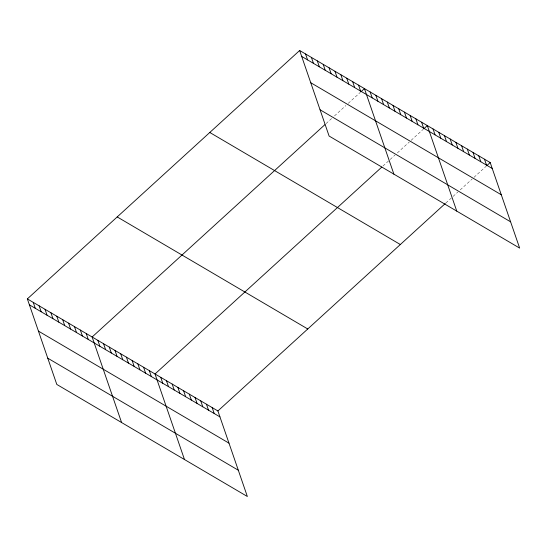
<?xml version="1.0" encoding="UTF-8"?>
<svg xmlns="http://www.w3.org/2000/svg" width="547" height="547" viewBox="0 0 547 547"><rect width="100%" height="100%" fill="white"/><g stroke="black" fill="none" stroke-linecap="round" stroke-linejoin="round"><path stroke-width="0.41" stroke-dasharray="2.73 2.05" d="M326.094 123.574L333.28 117.017M334.477 115.923L345.861 105.544M348.254 103.356L360.241 92.422M382.982 166.014L389.573 160.004M390.175 159.457L394.961 155.088M397.361 152.9L409.341 141.967M411.139 140.333L423.118 129.4M445.867 202.992L452.458 196.982M453.053 196.435L457.846 192.059M460.239 189.877L472.225 178.944M474.023 177.303L486.003 166.377"/><path stroke-width="0.82" d="M27.35 298.901L217.897 410.954L247.353 496.498L56.806 384.445L27.35 298.901L299.647 50.502L490.194 162.555L519.65 248.099L329.103 136.046L299.647 50.502M324.897 124.668L92.135 337L121.591 422.544M360.835 91.875L364.432 88.6L393.888 174.144M381.785 167.108L155.02 373.977L184.476 459.521M423.72 128.853L427.316 125.578L456.766 211.121M217.897 410.954L445.265 203.539M486.598 165.83L490.194 162.555M301.691 56.437L492.238 168.49M310.737 82.713L501.284 194.759M320.057 109.776L510.604 221.822M209.788 132.477L400.336 244.523M117.208 216.933L307.756 328.979M29.394 304.843L219.942 416.889M38.44 331.113L228.988 443.159M47.76 358.176L238.307 470.229M484.478 159.191L486.522 165.126M478.762 155.827L480.806 161.768M473.046 152.469L475.09 158.404M467.329 149.105L469.374 155.04M461.613 145.741L463.658 151.683M455.897 142.384L457.942 148.319M450.181 139.02L452.225 144.955M444.465 135.663L446.509 141.598M438.749 132.299L440.793 138.234M433.033 128.935L435.077 134.877M421.593 122.213L423.638 128.148M415.877 118.849L417.922 124.791M410.161 115.492L412.206 121.427M404.445 112.128L406.489 118.063M398.729 108.771L400.773 114.706M393.013 105.407L395.057 111.342M387.297 102.043L389.341 107.985M381.58 98.686L383.625 104.621M375.864 95.322L377.909 101.257M370.148 91.958L372.192 97.899M358.545 85.134L360.589 91.075M352.651 81.674L354.695 87.609M346.764 78.207L348.808 84.149M340.87 74.748L342.914 80.682M334.983 71.281L337.027 77.223M329.096 67.821L331.14 73.756M323.202 64.355L325.246 70.289M317.315 60.895L319.359 66.83M311.421 57.428L313.465 63.363M305.534 53.968L307.578 59.903M212.181 407.59L214.226 413.525M206.465 404.233L208.51 410.168M200.749 400.869L202.793 406.804M195.033 397.505L197.077 403.447M189.317 394.148L191.361 400.083M183.601 390.784L185.645 396.719M177.884 387.42L179.929 393.361M172.168 384.062L174.213 389.997M166.452 380.698L168.497 386.633M160.736 377.341L162.78 383.276M149.304 370.613L151.348 376.555M143.588 367.256L145.632 373.191M137.871 363.892L139.916 369.827M132.155 360.528L134.2 366.469M126.439 357.17L128.483 363.105M120.723 353.806L122.76 359.741M115 350.449L117.044 356.384M109.284 347.085L111.328 353.02M103.568 343.721L105.612 349.663M97.851 340.364L99.896 346.299M86.248 333.54L88.293 339.475M80.354 330.073L82.399 336.008M74.467 326.614L76.512 332.549M68.58 323.147L70.625 329.082M62.686 319.687L64.731 325.622M56.799 316.221L58.844 322.156M50.912 312.754L52.956 318.696M45.018 309.294L47.063 315.229M39.131 305.828L41.175 311.769M33.237 302.368L35.282 308.303"/></g></svg>
